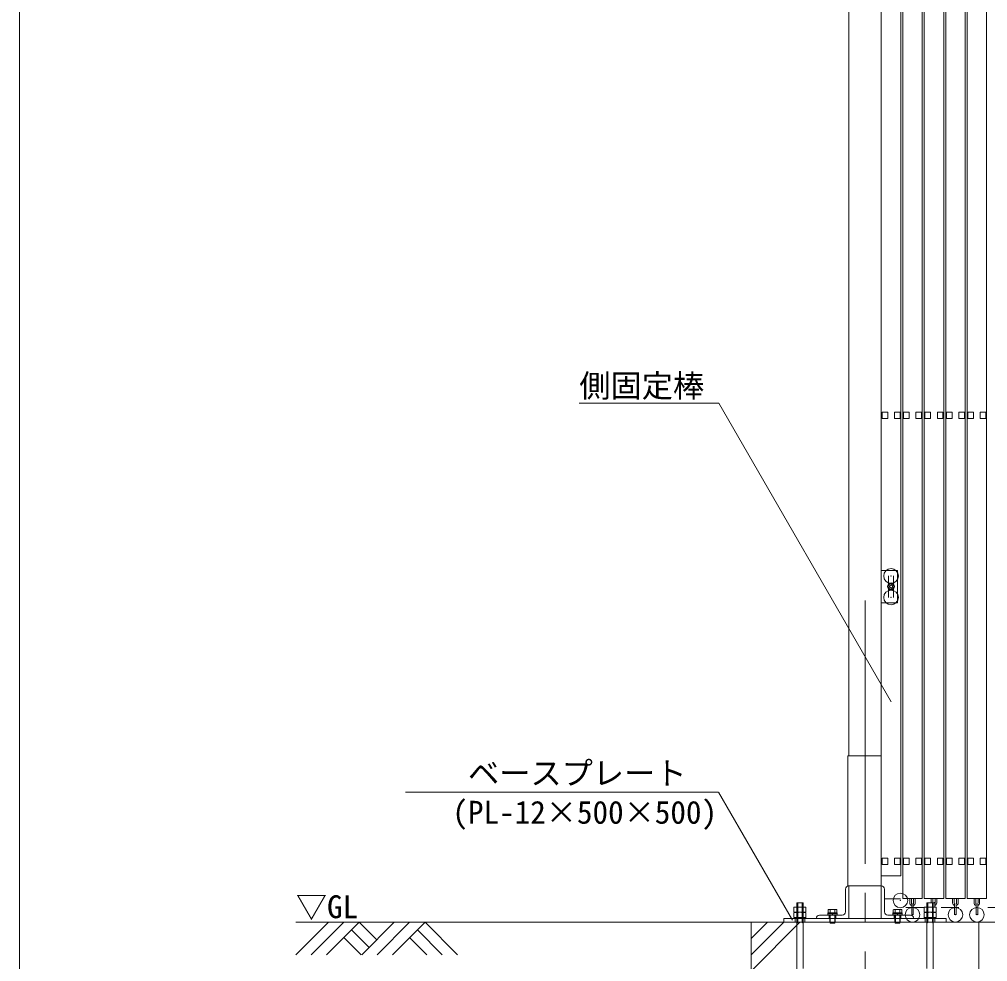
# Model space of a CAD drawing. Units: millimetres, scale not verified. Extents: x -10062 to 10062, y -16938 to 16938.
# Drawn here: x -10062 to -7086, y -13909 to -11011 of the extents above; entities that cross this region are included whole.
import ezdxf
from ezdxf.enums import TextEntityAlignment as Align

# ---------------------------------------------------------------- set-up
doc = ezdxf.new("R2010")
doc.units = ezdxf.units.MM
doc.header["$LTSCALE"] = 90
doc.header["$PDMODE"] = 32
doc.header["$PDSIZE"] = 45
for name, pattern in [('CHAIN2', [12, 9, -1, 1, -1]), ('DASHED1', [1.8, 1.2, -0.6]), ('DOUBLE_CHAIN2', [12.8, 9, -1, 0.6, -0.6, 0.6, -1])]:
    doc.linetypes.add(name, pattern=pattern)
for name, color, linetype, lineweight in [('0-5_ﾍﾞｰｽﾗｲﾝ', 134, 'Continuous', 18), ('0-6_ﾎﾞﾙﾄ類', 134, 'Continuous', 18), ('0-8_ﾜｲﾔｰﾛｰﾌﾟ', 134, 'DOUBLE_CHAIN2', 18), ('0-9_基礎工事用PCA小', 134, 'Continuous', 18), ('0-B_図面枠', 134, 'Continuous', 18), ('0-D_側固定棒', 134, 'Continuous', 18), ('1-1_中央走行棒', 134, 'Continuous', 18), ('1-6_通芯', 134, 'CHAIN2', 18), ('1-A_標準柱', 134, 'Continuous', 18), ('1-B_文字', 134, 'Continuous', 18)]:
    doc.layers.add(name, color=color, linetype=linetype, lineweight=lineweight)
doc.styles.add('ＭＳ ゴシック', font='')
doc.styles.get('ＭＳ ゴシック').set_extended_font_data('MS Gothic')

msp = doc.modelspace()

# ---------------------------------------------------------------- linework, layer by layer
at = {"layer": '0-5_ﾍﾞｰｽﾗｲﾝ'}
msp.add_line((-9212.5, -13787.5), (1087.5, -13787.5), dxfattribs=at)
at = {"layer": '0-6_ﾎﾞﾙﾄ類'}
for p, q in [((-7672.02, -13755.47), (-7672.02, -13740.9)), ((-7652.97, -13755.47), (-7652.97, -13740.9)), ((-7574.34, -13748.5), (-7576.16, -13749.56)), ((-7576.16, -13749.56), (-7576.16, -13758.3)), ((-7574.34, -13748.5), (-7550.67, -13748.5)), ((-7569.33, -13749.56), (-7569.33, -13758.3)), ((-7555.67, -13749.56), (-7555.67, -13758.3)), ((-7550.67, -13748.5), (-7548.83, -13749.56)), ((-7548.83, -13749.56), (-7548.83, -13758.3)), ((-7374.34, -13748.5), (-7376.17, -13749.56)), ((-7376.17, -13749.56), (-7376.17, -13758.3)), ((-7374.34, -13748.5), (-7350.67, -13748.5)), ((-7369.34, -13749.56), (-7369.34, -13758.3)), ((-7355.66, -13749.56), (-7355.66, -13758.3)), ((-7350.67, -13748.5), (-7348.83, -13749.56)), ((-7348.83, -13749.56), (-7348.83, -13758.3)), ((-7272.03, -13755.47), (-7272.03, -13740.9)), ((-7252.97, -13755.47), (-7252.97, -13740.9)), ((-7672.02, -13758.33), (-7672.02, -13772.9)), ((-7652.97, -13758.33), (-7652.97, -13772.9)), ((-7576.16, -13758.3), (-7548.83, -13758.3)), ((-7573.74, -13758.5), (-7551.25, -13758.5)), ((-7570.5, -13787.5), (-7570.5, -13765.5)), ((-7569.27, -13790.3), (-7569.27, -13765.5)), ((-7563.7, -13761.5), (-7562.63, -13765.5)), ((-7562.38, -13761.5), (-7561.31, -13765.5)), ((-7554.5, -13787.5), (-7554.5, -13765.5)), ((-7376.17, -13758.3), (-7348.83, -13758.3)), ((-7373.74, -13758.5), (-7351.25, -13758.5)), ((-7370.5, -13787.5), (-7370.5, -13765.5)), ((-7369.27, -13790.3), (-7369.27, -13765.5)), ((-7363.69, -13761.5), (-7362.62, -13765.5)), ((-7362.38, -13761.5), (-7361.31, -13765.5)), ((-7354.5, -13787.5), (-7354.5, -13765.5)), ((-7272.03, -13758.33), (-7272.03, -13772.9)), ((-7252.97, -13758.33), (-7252.97, -13772.9)), ((-7570.5, -13787.5), (-7569.27, -13790.3)), ((-7370.5, -13787.5), (-7369.27, -13790.3))]:
    msp.add_line(p, q, dxfattribs=at)
for points in [[(-7680.98, -13755.47), (-7680.98, -13740.9), (-7644.02, -13740.9), (-7644.02, -13755.47), (-7646.5, -13756.9), (-7678.5, -13756.9)], [(-7280.97, -13755.47), (-7280.97, -13740.9), (-7244.03, -13740.9), (-7244.03, -13755.47), (-7246.5, -13756.9), (-7278.5, -13756.9)], [(-7680.98, -13758.33), (-7680.98, -13772.9), (-7644.02, -13772.9), (-7644.02, -13758.33), (-7646.5, -13756.9), (-7678.5, -13756.9)], [(-7680.5, -13772.9), (-7644.5, -13772.9), (-7644.5, -13775.5), (-7680.5, -13775.5)], [(-7548.5, -13758.5), (-7548.5, -13761.5), (-7576.5, -13761.5), (-7576.5, -13758.5)], [(-7576.5, -13761.5), (-7548.5, -13761.5), (-7548.5, -13765.5), (-7576.5, -13765.5)], [(-7348.5, -13758.5), (-7348.5, -13761.5), (-7376.5, -13761.5), (-7376.5, -13758.5)], [(-7376.5, -13761.5), (-7348.5, -13761.5), (-7348.5, -13765.5), (-7376.5, -13765.5)], [(-7280.97, -13758.33), (-7280.97, -13772.9), (-7244.03, -13772.9), (-7244.03, -13758.33), (-7246.5, -13756.9), (-7278.5, -13756.9)], [(-7280.5, -13772.9), (-7244.5, -13772.9), (-7244.5, -13775.5), (-7280.5, -13775.5)]]:
    msp.add_lwpolyline(points, close=True, dxfattribs=at)
for points in [[(-7569.27, -13790.3), (-7555.73, -13790.3), (-7555.73, -13765.5)], [(-7369.27, -13790.3), (-7355.73, -13790.3), (-7355.73, -13765.5)], [(-7570.5, -13787.5), (-7554.5, -13787.5), (-7555.73, -13790.3)], [(-7370.5, -13787.5), (-7354.5, -13787.5), (-7355.73, -13790.3)]]:
    msp.add_lwpolyline(points, dxfattribs=at)
for centre, radius, start, end in [((-7572.75, -13754.55), 6.05, 55.616, 124.384), ((-7562.5, -13771.12), 22.62, 72.412, 107.588), ((-7552.25, -13754.55), 6.05, 55.616, 124.384), ((-7372.75, -13754.55), 6.05, 55.616, 124.384), ((-7362.5, -13771.12), 22.62, 72.412, 107.588), ((-7352.25, -13754.55), 6.05, 55.616, 124.384), ((-7676.51, -13747.72), 8.96, 240.0064, 300.0064), ((-7676.5, -13766.08), 8.96, 60.0064, 120.0064), ((-7662.5, -13789.35), 32.45, 72.93497, 107.07105), ((-7662.5, -13724.45), 32.45, 252.93497, 287.07105), ((-7648.5, -13747.73), 8.95, 239.98131, 300.0315), ((-7648.5, -13766.07), 8.95, 59.98131, 120.0315), ((-7573.74, -13758.3), 0.198, 180, 270), ((-7551.25, -13758.3), 0.198, 270, 0), ((-7373.74, -13758.3), 0.198, 180, 270), ((-7351.25, -13758.3), 0.198, 270, 0), ((-7276.5, -13747.72), 8.96, 240.0064, 300.0064), ((-7276.5, -13766.08), 8.96, 60.0064, 120.0064), ((-7262.51, -13724.45), 32.45, 252.93497, 287.07105), ((-7262.5, -13789.35), 32.45, 72.93497, 107.07105), ((-7248.5, -13747.73), 8.95, 239.98131, 300.0315), ((-7248.5, -13766.07), 8.95, 59.98131, 120.0315)]:
    msp.add_arc(centre, radius, start, end, dxfattribs=at)
at = {"layer": '0-8_ﾜｲﾔｰﾛｰﾌﾟ'}
msp.add_line((637.5, -13742.5), (-7362.5, -13742.5), dxfattribs=at)
at = {"layer": '0-9_基礎工事用PCA小', "linetype": 'DASHED1'}
for p, q in [((-7677.2, -13775.5), (-7677.2, -13787.5)), ((-7647.5, -13775.5), (-7647.5, -13787.5)), ((-7570.5, -13775.5), (-7570.5, -13787.5)), ((-7554.5, -13775.5), (-7554.5, -13787.5)), ((-7370.5, -13775.5), (-7370.5, -13787.5)), ((-7354.5, -13775.5), (-7354.5, -13787.5)), ((-7277.5, -13775.5), (-7277.5, -13787.5)), ((-7247.5, -13775.5), (-7247.5, -13787.5))]:
    msp.add_line(p, q, dxfattribs=at)
at = {"layer": '0-9_基礎工事用PCA小'}
for p, q in [((-7812.5, -13937.5), (-7662.5, -13787.5)), ((-7812.5, -13887.5), (-7712.5, -13787.5)), ((-7812.5, -13837.5), (-7762.5, -13787.5)), ((-7672.02, -13787.5), (-7652.98, -13787.5)), ((-7252.97, -13787.5), (-7272.03, -13787.5))]:
    msp.add_line(p, q, dxfattribs=at)
for points in [[(-7672.02, -14304.45), (-7672.02, -13727.5), (-7652.98, -13727.5), (-7652.98, -13929.5)], [(-7672.02, -13790), (-7669.52, -13787.5), (-7669.52, -13727.5), (-7655.47, -13727.5), (-7655.47, -13787.5), (-7652.98, -13790)], [(-7252.97, -14304.45), (-7252.97, -13727.5), (-7272.03, -13727.5), (-7272.03, -13929.5)], [(-7252.97, -13790), (-7255.48, -13787.5), (-7255.48, -13727.5), (-7269.52, -13727.5), (-7269.52, -13787.5), (-7272.03, -13790)]]:
    msp.add_lwpolyline(points, dxfattribs=at)
for points in [[(-7712.5, -13787.5), (-7212.5, -13787.5), (-7212.5, -13775.5), (-7712.5, -13775.5)], [(-7812.5, -14687.5), (-7112.5, -14687.5), (-7112.5, -13787.5), (-7812.5, -13787.5)]]:
    msp.add_lwpolyline(points, close=True, dxfattribs=at)
at = {"layer": '0-B_図面枠'}
msp.add_lwpolyline([(-10062.5, -3062.5), (10062.5, -3062.5), (10062.5, -16937.5), (-10062.5, -16937.5)], close=True, dxfattribs=at)
at = {"layer": '0-D_側固定棒'}
for points in [[(-7352.5, -13589.94), (-7352.5, -9974.94), (-7412.5, -9974.94), (-7412.5, -13644.94), (-7352.5, -13644.94)], [(-7410.15, -12238.44), (-7392.85, -12238.44), (-7392.85, -12218.44), (-7410.15, -12218.44)], [(-7372.15, -12238.44), (-7354.85, -12238.44), (-7354.85, -12218.44), (-7372.15, -12218.44)], [(-7387.41, -12746.44), (-7392.31, -12754.94), (-7387.41, -12763.44), (-7377.6, -12763.44), (-7372.68, -12754.94), (-7377.6, -12746.44)], [(-7410.15, -13609.94), (-7392.85, -13609.94), (-7392.85, -13589.94), (-7410.15, -13589.94)], [(-7372.15, -13609.94), (-7354.85, -13609.94), (-7354.85, -13589.94), (-7372.15, -13589.94)]]:
    msp.add_lwpolyline(points, close=True, dxfattribs=at)
for radius in [11, 8.5, 4.76, 4.22]:
    msp.add_circle((-7382.5, -12754.94), radius, dxfattribs=at)
for start, end in [(132.757, 167.243), (192.757, 227.243), (72.757, 107.243), (252.757, 287.243), (12.757, 47.243), (312.757, 347.243)]:
    msp.add_arc((-7382.5, -12754.94), 8.9, start, end, dxfattribs=at)
at = {"layer": '1-1_中央走行棒'}
for p, q in [((-7325.06, -13728.04), (-7325.06, -13714.94)), ((-7320.05, -13728.04), (-7320.05, -13714.94)), ((-7313.05, -13714.94), (-7313.05, -13728.04)), ((-7308.05, -13714.94), (-7308.05, -13728.04)), ((-7259.05, -13727.5), (-7259.05, -13714.94)), ((-7254.05, -13727.5), (-7254.05, -13714.94)), ((-7247.05, -13714.94), (-7247.05, -13728.04)), ((-7242.05, -13714.94), (-7242.05, -13728.04)), ((-7193.05, -13728.04), (-7193.05, -13714.94)), ((-7188.05, -13728.04), (-7188.05, -13714.94)), ((-7181.06, -13714.94), (-7181.06, -13728.04)), ((-7176.05, -13714.94), (-7176.05, -13728.04)), ((-7127.05, -13728.04), (-7127.05, -13714.94)), ((-7122.05, -13728.04), (-7122.05, -13714.94)), ((-7115.05, -13714.94), (-7115.05, -13728.04)), ((-7110.05, -13714.94), (-7110.05, -13728.04)), ((-7319, -13729.44), (-7319, -13764.44)), ((-7314, -13764.44), (-7314, -13729.44)), ((-7248, -13740.9), (-7248, -13729.44)), ((-7187, -13729.44), (-7187, -13764.44)), ((-7182, -13764.44), (-7182, -13729.44)), ((-7121, -13729.44), (-7121, -13764.44)), ((-7116, -13764.44), (-7116, -13729.44))]:
    msp.add_line(p, q, dxfattribs=at)
for points in [[(-7280.5, -9543.5), (-7280.5, -13714.94), (-7220.5, -13714.94), (-7220.5, -9494.94), (-7225.5, -9494.94)], [(-7209.5, -9494.94), (-7214.5, -9494.94), (-7214.5, -13714.94), (-7154.5, -13714.94), (-7154.5, -9494.94), (-7159.5, -9494.94)], [(-7143.5, -9494.94), (-7148.5, -9494.94), (-7148.5, -13714.94), (-7088.5, -13714.94), (-7088.5, -9494.94), (-7093.5, -9494.94)], [(-7346.5, -9801.49), (-7346.5, -13714.94), (-7286.5, -13714.94), (-7286.5, -9549.5)]]:
    msp.add_lwpolyline(points, dxfattribs=at)
for points in [[(-7344.15, -12238.44), (-7326.85, -12238.44), (-7326.85, -12218.44), (-7344.15, -12218.44)], [(-7306.15, -12238.44), (-7288.85, -12238.44), (-7288.85, -12218.44), (-7306.15, -12218.44)], [(-7278.15, -12238.44), (-7260.85, -12238.44), (-7260.85, -12218.44), (-7278.15, -12218.44)], [(-7240.15, -12238.44), (-7222.85, -12238.44), (-7222.85, -12218.44), (-7240.15, -12218.44)], [(-7212.15, -12238.44), (-7194.85, -12238.44), (-7194.85, -12218.44), (-7212.15, -12218.44)], [(-7174.15, -12238.44), (-7156.85, -12238.44), (-7156.85, -12218.44), (-7174.15, -12218.44)], [(-7146.15, -12238.44), (-7128.85, -12238.44), (-7128.85, -12218.44), (-7146.15, -12218.44)], [(-7108.15, -12238.44), (-7090.85, -12238.44), (-7090.85, -12218.44), (-7108.15, -12218.44)], [(-7344.15, -13609.94), (-7326.85, -13609.94), (-7326.85, -13589.94), (-7344.15, -13589.94)], [(-7306.15, -13609.94), (-7288.85, -13609.94), (-7288.85, -13589.94), (-7306.15, -13589.94)], [(-7278.15, -13609.94), (-7260.85, -13609.94), (-7260.85, -13589.94), (-7278.15, -13589.94)], [(-7240.15, -13609.94), (-7222.85, -13609.94), (-7222.85, -13589.94), (-7240.15, -13589.94)], [(-7212.15, -13609.94), (-7194.85, -13609.94), (-7194.85, -13589.94), (-7212.15, -13589.94)], [(-7174.15, -13609.94), (-7156.85, -13609.94), (-7156.85, -13589.94), (-7174.15, -13589.94)], [(-7146.15, -13609.94), (-7128.85, -13609.94), (-7128.85, -13589.94), (-7146.15, -13589.94)], [(-7108.15, -13609.94), (-7090.85, -13609.94), (-7090.85, -13589.94), (-7108.15, -13589.94)]]:
    msp.add_lwpolyline(points, close=True, dxfattribs=at)
for centre, radius, start, end in [((-7316.55, -13728.04), 8.5, 180, 253.25351), ((-7316.55, -13728.04), 3.5, 180, 225.59204), ((-7316.55, -13728.04), 8.5, 287.46347, 360), ((-7316.55, -13728.04), 3.5, 316.78662, 360), ((-7250.5, -13729.44), 2.5, 0, 171.89039), ((-7250.55, -13728.04), 8.5, 287.46347, 360), ((-7250.55, -13728.04), 3.5, 316.78662, 360), ((-7184.55, -13728.04), 8.5, 180, 253.25351), ((-7184.55, -13728.04), 3.5, 180, 225.59204), ((-7184.55, -13728.04), 8.5, 287.46347, 360), ((-7184.55, -13728.04), 3.5, 316.78662, 360), ((-7118.55, -13728.04), 8.5, 180, 253.25351), ((-7118.55, -13728.04), 3.5, 180, 225.59204), ((-7118.55, -13728.04), 8.5, 287.46347, 360), ((-7118.55, -13728.04), 3.5, 316.78662, 360)]:
    msp.add_arc(centre, radius, start, end, dxfattribs=at)
for p in [(-7316.5, -13764.44), (-7184.5, -13764.44), (-7118.5, -13764.44)]:
    msp.add_point(p, dxfattribs=at)
at = {"layer": '1-6_通芯'}
msp.add_line((-7462.5, -14687.5), (-7462.5, -12775.5), dxfattribs=at)
at = {"layer": '1-A_標準柱'}
for p, q in [((-7512.5, -13275.5), (-7512.5, -9825.5)), ((-7412.5, -13275.5), (-7412.5, -9825.5)), ((-7390, -12746.89), (-7390, -12722.5)), ((-7375, -12722.5), (-7375, -12746.89)), ((-7390, -12788.5), (-7390, -12762.99)), ((-7375, -12762.99), (-7375, -12788.5)), ((-7522.5, -13685.5), (-7522.5, -13755.5)), ((-7402.5, -13685.5), (-7402.5, -13755.5)), ((-7532.5, -13765.5), (-7602.5, -13765.5)), ((-7412.5, -13775.5), (-7512.5, -13775.5)), ((-7392.5, -13765.5), (-7322.5, -13765.5))]:
    msp.add_line(p, q, dxfattribs=at)
at = {"layer": '1-A_標準柱', "linetype": 'DASHED1'}
for p, q in [((-7572.5, -13765.5), (-7572.5, -13775.5)), ((-7552.5, -13765.5), (-7552.5, -13775.5)), ((-7372.5, -13765.5), (-7372.5, -13775.5)), ((-7352.5, -13765.5), (-7352.5, -13775.5))]:
    msp.add_line(p, q, dxfattribs=at)
at = {"layer": '1-A_標準柱'}
for points in [[(-7412.5, -12705.5), (-7362.5, -12705.5), (-7362.5, -12805.5), (-7412.5, -12805.5)], [(-7515.7, -13275.5), (-7412.5, -13275.5), (-7412.5, -13675.5), (-7515.7, -13675.5)]]:
    msp.add_lwpolyline(points, close=True, dxfattribs=at)
for points in [[(-7612.5, -13775.5), (-7512.5, -13775.5), (-7512.5, -13675.5)], [(-7312.5, -13775.5), (-7412.5, -13775.5), (-7412.5, -13675.5)], [(-7353.5, -13715.5), (-7402.5, -13715.5), (-7402.5, -13725.5)]]:
    msp.add_lwpolyline(points, dxfattribs=at)
for centre, start, end in [((-7512.5, -13685.5), 90, 180), ((-7412.5, -13685.5), 0, 90), ((-7602.5, -13775.5), 90, 180), ((-7532.5, -13755.5), 270, 360), ((-7392.5, -13755.5), 180, 270), ((-7322.5, -13775.5), 0, 90)]:
    msp.add_arc(centre, 10, start, end, dxfattribs=at)
for p in [(-7382.5, -12722.5), (-7382.5, -12788.5), (-7353.5, -13720.5)]:
    msp.add_point(p, dxfattribs=at)
at = {"layer": '1-B_文字'}
for p, q in [((-8340.91, -12191.54), (-7912.64, -12191.54)), ((-8875.22, -13387.5), (-7913.55, -13387.5)), ((-9112.27, -13787.5), (-9212.5, -13887.73)), ((-9065.02, -13787.5), (-9165.25, -13887.73)), ((-9017.77, -13787.5), (-9118, -13887.73)), ((-9041.39, -13811.12), (-8987.39, -13865.12)), ((-9017.77, -13787.5), (-8963.77, -13841.5)), ((-8909.77, -13787.5), (-9010, -13887.73)), ((-8862.52, -13787.5), (-8962.75, -13887.73)), ((-8815.27, -13787.5), (-8915.5, -13887.73)), ((-8838.89, -13811.12), (-8762.28, -13887.73)), ((-8815.27, -13787.5), (-8715.03, -13887.73)), ((-9065.02, -13834.75), (-9012.03, -13887.73)), ((-8862.52, -13834.75), (-8809.53, -13887.73))]:
    msp.add_line(p, q, dxfattribs=at)
for points in [[(-7382.14, -13109.53), (-7912.14, -12191.54), (-7912.5, -12191.54)], [(-7685.03, -13781.5), (-7912.5, -13387.5), (-7912.86, -13387.5)]]:
    msp.add_lwpolyline(points, dxfattribs=at)

# ---------------------------------------------------------------- texts
at = {"layer": '1-B_文字', "style": 'ＭＳ ゴシック'}
for s, p in [('側固定棒', (-8340.91, -12193.93)), ('\u3000\u3000ベースプレート\u3000\u3000\u3000', (-8875.22, -13385.2)), ('(PL-12×500×500)', (-8731.21, -13505.57)), ('▽GL', (-9212.5, -13796.1))]:
    msp.add_text(s, height=70.38, dxfattribs=at).set_placement(p, align=Align.BOTTOM_LEFT)

doc.saveas('drawing.dxf')
